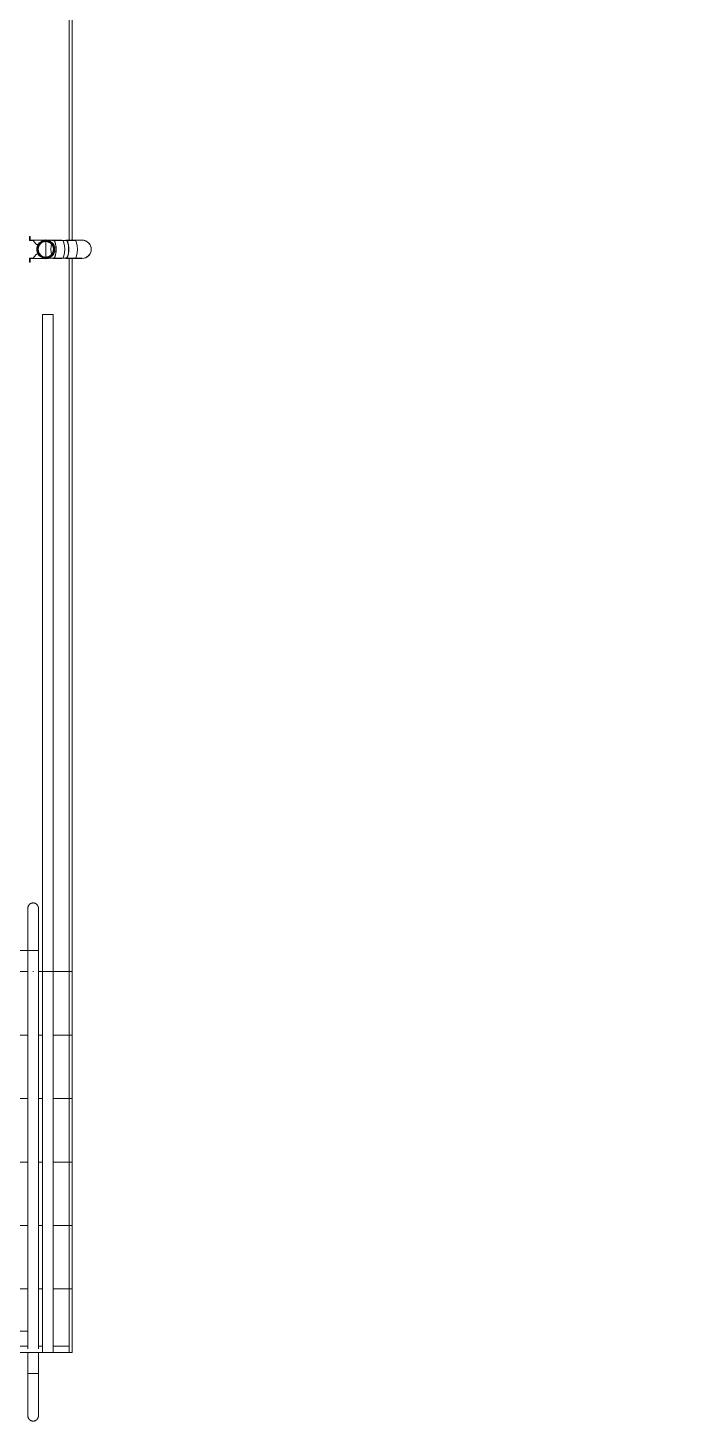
# Model space of a CAD drawing. Header units: millimetres. Extents: x -695119 to 412940, y -249585 to 622758.
# Drawn here: x 146291 to 149343, y 51182 to 57769 of the extents above; entities that cross this region are included whole.
import ezdxf

# ---------------------------------------------------------------- set-up
doc = ezdxf.new("R2010")
doc.units = ezdxf.units.MM
doc.linetypes.add('DASH', pattern=[0.75, 0.5, -0.25])
doc.layers.add('_19D-Телекоммуникационные шкафы', color=7, linetype='Continuous')
for name, color, linetype, lineweight in [('Лестницы', 8, 'Continuous', 9), ('Обобщенные модели', 8, 'Continuous', 18), ('Ограждение', 8, 'Continuous', 9), ('Перекрытие', 252, 'Continuous', 18), ('Стены наружные', 252, 'Continuous', 18)]:
    doc.layers.add(name, color=color, linetype=linetype, lineweight=lineweight)

# ---------------------------------------------------------------- blocks, each defined once
blk = doc.blocks.new('1 этаж')
at = {"layer": 'Лестницы', "color": 251, "true_color": 0x636466}
for p, q in [((-28332.8, -24411.6), (-28332.8, -20843.7)), ((-28332.8, -27870.3), (-28332.8, -24498.8)), ((-28477.8, -27870.3), (-28457.8, -27870.3)), ((-28477.8, -27870.3), (-28457.8, -27870.3)), ((-28407.8, -27870.3), (-28332.8, -27870.3)), ((-28407.8, -27870.3), (-28332.8, -27870.3)), ((-28332.8, -28170.3), (-28332.8, -27870.3)), ((-31367.8, -28170.3), (-28527.8, -28170.3)), ((-31367.8, -28170.3), (-28527.8, -28170.3)), ((-28477.8, -28170.3), (-28457.8, -28170.3)), ((-28477.8, -28170.3), (-28457.8, -28170.3)), ((-28407.8, -28170.3), (-28332.8, -28170.3)), ((-28407.8, -28170.3), (-28332.8, -28170.3)), ((-28332.8, -28470.3), (-28332.8, -28170.3)), ((-31367.8, -28470.3), (-28527.8, -28470.3)), ((-31367.8, -28470.3), (-28527.8, -28470.3)), ((-28477.8, -28470.3), (-28457.8, -28470.3)), ((-28477.8, -28470.3), (-28457.8, -28470.3)), ((-28407.8, -28470.3), (-28332.8, -28470.3)), ((-28407.8, -28470.3), (-28332.8, -28470.3)), ((-28332.8, -28770.3), (-28332.8, -28470.3)), ((-31367.8, -28770.3), (-28527.8, -28770.3)), ((-31367.8, -28770.3), (-28527.8, -28770.3)), ((-28477.8, -28770.3), (-28457.8, -28770.3)), ((-28477.8, -28770.3), (-28457.8, -28770.3)), ((-28407.8, -28770.3), (-28332.8, -28770.3)), ((-28407.8, -28770.3), (-28332.8, -28770.3)), ((-28332.8, -29070.3), (-28332.8, -28770.3)), ((-31367.8, -29070.3), (-28527.8, -29070.3)), ((-31367.8, -29070.3), (-28527.8, -29070.3)), ((-28477.8, -29070.3), (-28457.8, -29070.3)), ((-28477.8, -29070.3), (-28457.8, -29070.3)), ((-28407.8, -29070.3), (-28332.8, -29070.3)), ((-28407.8, -29070.3), (-28332.8, -29070.3)), ((-28332.8, -29370.3), (-28332.8, -29070.3)), ((-31367.8, -29370.3), (-28527.8, -29370.3)), ((-31367.8, -29370.3), (-28527.8, -29370.3)), ((-28477.8, -29370.3), (-28457.8, -29370.3)), ((-28477.8, -29370.3), (-28457.8, -29370.3)), ((-28407.8, -29370.3), (-28332.8, -29370.3)), ((-28407.8, -29370.3), (-28332.8, -29370.3)), ((-28332.8, -29640.3), (-28332.8, -29370.3))]:
    blk.add_line(p, q, dxfattribs=at)
at = {"layer": 'Обобщенные модели', "color": 251, "true_color": 0x636466}
for p, q in [((-28517.3, -24394.2), (-28520.8, -24394.2)), ((-28520.8, -24394.2), (-28520.8, -24414.1)), ((-28520.8, -24414.1), (-28502.9, -24414.1)), ((-28517.3, -24412), (-28517.3, -24394.2)), ((-28442.8, -24412), (-28517.3, -24412)), ((-28502.9, -24414.1), (-28489.9, -24429.7)), ((-28482.2, -24433.2), (-28477.4, -24433.2)), ((-28456.8, -24416.7), (-28456.8, -24414.1)), ((-28456.8, -24414.1), (-28442.8, -24414.1)), ((-28442.8, -24418.8), (-28442.8, -24491.6)), ((-28442.8, -24418.8), (-28442.8, -24491.6)), ((-28407.4, -24412.7), (-28437.4, -24412.7)), ((-28299.9, -24414.1), (-28414, -24414.1)), ((-28366.5, -24411.6), (-28407.4, -24411.6)), ((-28306.6, -24411.6), (-28347.5, -24411.6)), ((-28271.1, -24412.7), (-28306.6, -24412.7)), ((-28272.5, -24412), (-28305.7, -24412)), ((-28502.8, -24496.3), (-28520.8, -24496.3)), ((-28520.8, -24496.3), (-28520.8, -24516.2)), ((-28517.3, -24516.2), (-28517.3, -24498.5)), ((-28517.3, -24498.5), (-28442.8, -24498.5)), ((-28489.9, -24480.8), (-28502.8, -24496.3)), ((-28477.4, -24477.2), (-28482.2, -24477.2)), ((-28456.8, -24496.3), (-28456.8, -24493.8)), ((-28442.8, -24496.3), (-28456.8, -24496.3)), ((-28454.5, -24496.1), (-28456.2, -24495.6)), ((-28436.8, -24497.7), (-28407.4, -24497.7)), ((-28414, -24496.3), (-28299.9, -24496.3)), ((-28407.4, -24498.8), (-28366.5, -24498.8)), ((-28347.5, -24498.8), (-28306.6, -24498.8)), ((-28306.6, -24497.7), (-28271.1, -24497.7)), ((-28305.9, -24498.5), (-28271.8, -24498.5)), ((-28520.8, -24516.2), (-28517.3, -24516.2))]:
    blk.add_line(p, q, dxfattribs=at)
at = {"layer": 'Обобщенные модели', "color": 251, "true_color": 0x636466, "flags": 128}
for points in [[(-28479.5, -24476.7), (-28480.3, -24475.3), (-28481.1, -24473.7), (-28481.8, -24472.2), (-28482.4, -24470.6), (-28483, -24469), (-28483.5, -24467.4), (-28484, -24465.8), (-28484.4, -24464.1), (-28484.7, -24462.5), (-28484.9, -24460.8), (-28485.1, -24459.1), (-28485.2, -24457.4), (-28485.3, -24455.7), (-28485.3, -24454), (-28485.2, -24452.3), (-28485, -24450.6), (-28484.8, -24448.9), (-28484.5, -24447.2), (-28484.2, -24445.6), (-28483.8, -24443.9), (-28483.3, -24442.3), (-28482.7, -24440.7), (-28482.1, -24439.1), (-28481.4, -24437.5), (-28480.7, -24436), (-28479.9, -24434.5), (-28479.2, -24433.2)], [(-28456.8, -24415.1), (-28455.4, -24414.7), (-28453.8, -24414.2)]]:
    blk.add_lwpolyline(points, dxfattribs=at)
at = {"layer": 'Обобщенные модели', "color": 251, "true_color": 0x636466}
for centre, radius, start, end in [((-28482.2, -24423.2), 10, 220, 270), ((-28482.2, -24423.2), 10, 232.5, 270), ((-28482.2, -24423.2), 10, 232.5, 270), ((-28482.2, -24423.2), 10, 232.5, 270), ((-28442.8, -24455.2), 42.5, 150, 210), ((-28442.8, -24455.2), 36.5, 0, 180), ((-28442.8, -24455.2), 36.4, 90, 270), ((-28442.8, -24455.2), 41, 109.96606, 147.54851), ((-28442.8, -24455.2), 42.5, 105, 109.39044), ((-28442.9, -24455.3), 43.3, 270.18652, 89.81348), ((-28442.8, -24455.2), 41.1, 270, 90), ((-28442.8, -24455.2), 36.4, 300, 90), ((-28271.1, -24455.2), 43.4, 90, 99.12891), ((-28271.1, -24455.2), 43.4, 270, 90), ((-28271.1, -24455.2), 42.5, 66.24446, 77.17792), ((-28271.1, -24455.2), 42.5, 41.91983, 60), ((-28271.1, -24455.2), 42.5, 30, 38.12869), ((-28482.2, -24487.2), 10, 90, 140), ((-28482.2, -24487.2), 10, 90, 127.5), ((-28482.2, -24487.2), 10, 90, 127.5), ((-28482.2, -24487.2), 10, 90, 127.5), ((-28442.8, -24455.2), 36.5, 180, 0), ((-28442.8, -24455.2), 41, 212.45149, 250.03394), ((-28442.8, -24455.2), 42.5, 250.60956, 255), ((-28442.8, -24455.2), 36.4, 270, 298.87531), ((-28271.1, -24455.2), 43.4, 260.87109, 270), ((-28271.1, -24455.2), 42.5, 282.82208, 293.75554), ((-28271.1, -24455.2), 42.5, 300, 305.31794), ((-28271.1, -24455.2), 42.5, 312.20164, 330), ((-28271.1, -24455.2), 42.5, 13.32483, 15), ((-28271.1, -24455.2), 42.5, 345, 346.67517), ((-28271.1, -24455.2), 42.5, 352.01174, 0)]:
    blk.add_arc(centre, radius, start, end, dxfattribs=at)
at = {"layer": 'Обобщенные модели', "color": 251, "lineweight": 40, "true_color": 0x636466}
for radius, start, end in [(41.1, 121.12105, 238.87895), (38.8, 90, 270), (41.1, 90, 118.1477), (41.1, 30.09158, 90), (38.8, 270, 90), (41.1, 0.06704, 30), (41.1, 241.8523, 270), (41.1, 270, 300), (41.1, 300.09158, 330), (41.1, 330.06704, 0)]:
    blk.add_arc((-28442.8, -24455.2), radius, start, end, dxfattribs=at)
at = {"layer": 'Обобщенные модели', "color": 251, "true_color": 0x636466}
for centre, major_axis, start_param, end_param in [((-28407.4, -24455.2), (0, 36.4), 0.845029, 2.296563), ((-28407.4, -24455.2), (0, 43.6), 4.712389, 6.477028), ((-28407.4, -24455.2), (0, 42.5), 3.141593, 6.283185), ((-28366.5, -24455.2), (0, 43.6), 4.712389, 6.283185), ((-28347.5, -24455.2), (0, 43.6), 4.712389, 6.544985), ((-28347.5, -24455.2), (0, 41.1), 4.712389, 6.283185), ((-28306.6, -24455.2), (0, 43.6), 4.712389, 6.283185), ((-28407.4, -24455.2), (0, 43.6), 2.94775, 4.712389), ((-28366.5, -24455.2), (0, 43.6), 3.141593, 4.712389), ((-28347.5, -24455.2), (0, 43.6), 2.879793, 4.712389), ((-28347.5, -24455.2), (0, 41.1), 3.141593, 4.712389), ((-28306.6, -24455.2), (0, 43.6), 3.141593, 4.712389)]:
    blk.add_ellipse(centre, major_axis=major_axis, ratio=0.309017, start_param=start_param, end_param=end_param, dxfattribs=at)
at = {"layer": 'Ограждение', "color": 251, "true_color": 0x636466}
for p, q in [((-28457.8, -24763.4), (-28457.8, -27870.3)), ((-28407.8, -24763.4), (-28457.8, -24763.4)), ((-28407.8, -27870.3), (-28407.8, -24763.4)), ((-28527.8, -27770.3), (-28527.8, -27864.4)), ((-28527.8, -27770.3), (-28477.8, -27770.3)), ((-28527.8, -27870.3), (-28527.8, -27770.3)), ((-28500.5, -27770.3), (-28505.1, -27770.3)), ((-28505.1, -27770.3), (-28502.8, -27770.3)), ((-28502.8, -27770.3), (-28500.5, -27770.3)), ((-28477.8, -27864.4), (-28477.8, -27770.3)), ((-28477.8, -27870.3), (-28477.8, -27770.3)), ((-28527.8, -27864.4), (-28527.8, -29653.8)), ((-28527.8, -29653.3), (-28527.8, -27870.3)), ((-28477.8, -29653.8), (-28477.8, -27864.4)), ((-28477.8, -29653.3), (-28477.8, -27870.3)), ((-28457.8, -27870.3), (-28407.8, -27870.3)), ((-28457.8, -29670.3), (-28457.8, -27870.3)), ((-28435.1, -27870.3), (-28430.5, -27870.3)), ((-28407.8, -29670.3), (-28407.8, -27870.3)), ((-28527.8, -29670.3), (-28527.8, -29770.3)), ((-28527.8, -29770.3), (-28527.8, -29670.3)), ((-28477.8, -29770.3), (-28477.8, -29670.3)), ((-28477.8, -29770.3), (-28477.8, -29670.3)), ((-28407.8, -29670.3), (-28457.8, -29670.3)), ((-28527.8, -29770.3), (-28477.8, -29770.3)), ((-28505.1, -29770.3), (-28500.5, -29770.3)), ((-28502.8, -29770.3), (-28505.1, -29770.3)), ((-28500.5, -29770.3), (-28502.8, -29770.3))]:
    blk.add_line(p, q, dxfattribs=at)
at = {"layer": 'Ограждение', "color": 251, "true_color": 0x636466, "flags": 128}
for points in [[(-28527.8, -27570.3), (-28527.8, -27569.3), (-28527.7, -27568.3), (-28527.6, -27567.3), (-28527.5, -27566.3), (-28527.3, -27565.3), (-28527.1, -27564.4), (-28526.8, -27563.4), (-28526.5, -27562.4), (-28526.2, -27561.5), (-28525.8, -27560.6), (-28525.4, -27559.7), (-28525, -27558.8), (-28524.5, -27557.9), (-28524, -27557), (-28523.4, -27556.2), (-28522.9, -27555.4), (-28522.2, -27554.6), (-28521.6, -27553.8), (-28520.9, -27553.1), (-28520.2, -27552.4), (-28519.5, -27551.7), (-28518.7, -27551), (-28517.9, -27550.4), (-28517.1, -27549.8), (-28516.3, -27549.3), (-28515.5, -27548.8), (-28514.6, -27548.3), (-28513.7, -27547.8), (-28512.8, -27547.4), (-28511.9, -27547), (-28510.9, -27546.7), (-28510, -27546.4), (-28509, -27546.1), (-28508, -27545.9), (-28507.1, -27545.7), (-28506.1, -27545.5), (-28505.1, -27545.4), (-28504.1, -27545.3), (-28503.1, -27545.3), (-28502.8, -27545.3)], [(-28527.8, -27770.3), (-28527.8, -27762.3), (-28527.8, -27754.3), (-28527.8, -27746.4), (-28527.8, -27738.4), (-28527.8, -27730.6), (-28527.8, -27722.8), (-28527.8, -27715), (-28527.8, -27707.4), (-28527.8, -27699.9), (-28527.8, -27692.4), (-28527.8, -27685.1), (-28527.8, -27678), (-28527.8, -27670.9), (-28527.8, -27664.1), (-28527.8, -27657.4), (-28527.8, -27650.9), (-28527.8, -27644.6), (-28527.8, -27638.4), (-28527.8, -27632.5), (-28527.8, -27626.8), (-28527.8, -27621.4), (-28527.8, -27616.2), (-28527.8, -27611.2), (-28527.8, -27606.5), (-28527.8, -27602), (-28527.8, -27597.8), (-28527.8, -27593.9), (-28527.8, -27590.3), (-28527.8, -27587), (-28527.8, -27583.9), (-28527.8, -27581.2), (-28527.8, -27578.7), (-28527.8, -27576.6), (-28527.8, -27574.7), (-28527.8, -27573.2), (-28527.8, -27572), (-28527.8, -27571.1), (-28527.8, -27570.6), (-28527.8, -27570.3), (-28527.8, -27570.3)], [(-28527.8, -27570.3), (-28527.8, -27570.5), (-28527.8, -27571), (-28527.8, -27571.8), (-28527.8, -27572.9), (-28527.8, -27574.3), (-28527.8, -27576), (-28527.8, -27578.1), (-28527.8, -27580.5), (-28527.8, -27583.1), (-28527.8, -27586.1), (-28527.8, -27589.4), (-28527.8, -27592.9), (-28527.8, -27596.7), (-28527.8, -27600.9), (-28527.8, -27605.2), (-28527.8, -27609.9), (-28527.8, -27614.8), (-28527.8, -27620), (-28527.8, -27625.3), (-28527.8, -27631), (-28527.8, -27636.8), (-28527.8, -27642.9), (-28527.8, -27649.1), (-28527.8, -27655.6), (-28527.8, -27662.3), (-28527.8, -27669.1), (-28527.8, -27676), (-28527.8, -27683.2), (-28527.8, -27690.4), (-28527.8, -27697.8), (-28527.8, -27705.4), (-28527.8, -27713), (-28527.8, -27720.7), (-28527.8, -27728.5), (-28527.8, -27736.3), (-28527.8, -27744.2), (-28527.8, -27752.2), (-28527.8, -27760.2), (-28527.8, -27768.2), (-28527.8, -27770.3)], [(-28502.8, -27545.3), (-28501.8, -27545.3), (-28500.8, -27545.4), (-28499.8, -27545.5), (-28498.8, -27545.6), (-28497.8, -27545.8), (-28496.9, -27546), (-28495.9, -27546.3), (-28494.9, -27546.6), (-28494, -27546.9), (-28493.1, -27547.3), (-28492.2, -27547.7), (-28491.3, -27548.1), (-28490.4, -27548.6), (-28489.5, -27549.1), (-28488.7, -27549.7), (-28487.9, -27550.3), (-28487.1, -27550.9), (-28486.3, -27551.5), (-28485.6, -27552.2), (-28484.9, -27552.9), (-28484.2, -27553.6), (-28483.5, -27554.4), (-28482.9, -27555.2), (-28482.3, -27556), (-28481.8, -27556.8), (-28481.2, -27557.7), (-28480.8, -27558.5), (-28480.3, -27559.4), (-28479.9, -27560.3), (-28479.5, -27561.3), (-28479.2, -27562.2), (-28478.9, -27563.1), (-28478.6, -27564.1), (-28478.4, -27565.1), (-28478.2, -27566.1), (-28478, -27567.1), (-28477.9, -27568), (-28477.8, -27569), (-28477.8, -27570), (-28477.8, -27570.3)], [(-28477.8, -27770.3), (-28477.8, -27762.3), (-28477.8, -27754.3), (-28477.8, -27746.4), (-28477.8, -27738.4), (-28477.8, -27730.6), (-28477.8, -27722.8), (-28477.8, -27715), (-28477.8, -27707.4), (-28477.8, -27699.9), (-28477.8, -27692.4), (-28477.8, -27685.1), (-28477.8, -27678), (-28477.8, -27670.9), (-28477.8, -27664.1), (-28477.8, -27657.4), (-28477.8, -27650.9), (-28477.8, -27644.6), (-28477.8, -27638.4), (-28477.8, -27632.5), (-28477.8, -27626.8), (-28477.8, -27621.4), (-28477.8, -27616.2), (-28477.8, -27611.2), (-28477.8, -27606.5), (-28477.8, -27602), (-28477.8, -27597.8), (-28477.8, -27593.9), (-28477.8, -27590.3), (-28477.8, -27587), (-28477.8, -27583.9), (-28477.8, -27581.2), (-28477.8, -27578.7), (-28477.8, -27576.6), (-28477.8, -27574.7), (-28477.8, -27573.2), (-28477.8, -27572), (-28477.8, -27571.1), (-28477.8, -27570.6), (-28477.8, -27570.3), (-28477.8, -27570.3)], [(-28477.8, -27570.3), (-28477.8, -27570.5), (-28477.8, -27571), (-28477.8, -27571.8), (-28477.8, -27572.9), (-28477.8, -27574.3), (-28477.8, -27576), (-28477.8, -27578.1), (-28477.8, -27580.5), (-28477.8, -27583.1), (-28477.8, -27586.1), (-28477.8, -27589.4), (-28477.8, -27592.9), (-28477.8, -27596.7), (-28477.8, -27600.9), (-28477.8, -27605.2), (-28477.8, -27609.9), (-28477.8, -27614.8), (-28477.8, -27620), (-28477.8, -27625.3), (-28477.8, -27631), (-28477.8, -27636.8), (-28477.8, -27642.9), (-28477.8, -27649.1), (-28477.8, -27655.6), (-28477.8, -27662.3), (-28477.8, -27669.1), (-28477.8, -27676), (-28477.8, -27683.2), (-28477.8, -27690.4), (-28477.8, -27697.8), (-28477.8, -27705.4), (-28477.8, -27713), (-28477.8, -27720.7), (-28477.8, -27728.5), (-28477.8, -27736.3), (-28477.8, -27744.2), (-28477.8, -27752.2), (-28477.8, -27760.2), (-28477.8, -27768.2), (-28477.8, -27770.3)], [(-28527.8, -29770.3), (-28527.8, -29778.3), (-28527.8, -29786.3), (-28527.8, -29794.3), (-28527.8, -29802.2), (-28527.8, -29810), (-28527.8, -29817.9), (-28527.8, -29825.6), (-28527.8, -29833.2), (-28527.8, -29840.8), (-28527.8, -29848.2), (-28527.8, -29855.5), (-28527.8, -29862.7), (-28527.8, -29869.7), (-28527.8, -29876.5), (-28527.8, -29883.2), (-28527.8, -29889.8), (-28527.8, -29896.1), (-28527.8, -29902.2), (-28527.8, -29908.1), (-28527.8, -29913.8), (-28527.8, -29919.2), (-28527.8, -29924.5), (-28527.8, -29929.4), (-28527.8, -29934.2), (-28527.8, -29938.6), (-28527.8, -29942.8), (-28527.8, -29946.7), (-28527.8, -29950.3), (-28527.8, -29953.7), (-28527.8, -29956.7), (-28527.8, -29959.5), (-28527.8, -29961.9), (-28527.8, -29964.1), (-28527.8, -29965.9), (-28527.8, -29967.4), (-28527.8, -29968.6), (-28527.8, -29969.5), (-28527.8, -29970.1), (-28527.8, -29970.3), (-28527.8, -29970.3)], [(-28527.8, -29970.3), (-28527.8, -29970.2), (-28527.8, -29969.7), (-28527.8, -29968.9), (-28527.8, -29967.8), (-28527.8, -29966.3), (-28527.8, -29964.6), (-28527.8, -29962.5), (-28527.8, -29960.2), (-28527.8, -29957.5), (-28527.8, -29954.5), (-28527.8, -29951.3), (-28527.8, -29947.7), (-28527.8, -29943.9), (-28527.8, -29939.8), (-28527.8, -29935.4), (-28527.8, -29930.7), (-28527.8, -29925.8), (-28527.8, -29920.7), (-28527.8, -29915.3), (-28527.8, -29909.7), (-28527.8, -29903.8), (-28527.8, -29897.7), (-28527.8, -29891.5), (-28527.8, -29885), (-28527.8, -29878.4), (-28527.8, -29871.6), (-28527.8, -29864.6), (-28527.8, -29857.4), (-28527.8, -29850.2), (-28527.8, -29842.8), (-28527.8, -29835.3), (-28527.8, -29827.7), (-28527.8, -29819.9), (-28527.8, -29812.2), (-28527.8, -29804.3), (-28527.8, -29796.4), (-28527.8, -29788.4), (-28527.8, -29780.5), (-28527.8, -29772.5), (-28527.8, -29770.3)], [(-28477.8, -29770.3), (-28477.8, -29778.3), (-28477.8, -29786.3), (-28477.8, -29794.3), (-28477.8, -29802.2), (-28477.8, -29810), (-28477.8, -29817.9), (-28477.8, -29825.6), (-28477.8, -29833.2), (-28477.8, -29840.8), (-28477.8, -29848.2), (-28477.8, -29855.5), (-28477.8, -29862.7), (-28477.8, -29869.7), (-28477.8, -29876.5), (-28477.8, -29883.2), (-28477.8, -29889.8), (-28477.8, -29896.1), (-28477.8, -29902.2), (-28477.8, -29908.1), (-28477.8, -29913.8), (-28477.8, -29919.2), (-28477.8, -29924.5), (-28477.8, -29929.4), (-28477.8, -29934.2), (-28477.8, -29938.6), (-28477.8, -29942.8), (-28477.8, -29946.7), (-28477.8, -29950.3), (-28477.8, -29953.7), (-28477.8, -29956.7), (-28477.8, -29959.5), (-28477.8, -29961.9), (-28477.8, -29964.1), (-28477.8, -29965.9), (-28477.8, -29967.4), (-28477.8, -29968.6), (-28477.8, -29969.5), (-28477.8, -29970.1), (-28477.8, -29970.3), (-28477.8, -29970.3)], [(-28477.8, -29970.3), (-28477.8, -29970.2), (-28477.8, -29969.7), (-28477.8, -29968.9), (-28477.8, -29967.8), (-28477.8, -29966.3), (-28477.8, -29964.6), (-28477.8, -29962.5), (-28477.8, -29960.2), (-28477.8, -29957.5), (-28477.8, -29954.5), (-28477.8, -29951.3), (-28477.8, -29947.7), (-28477.8, -29943.9), (-28477.8, -29939.8), (-28477.8, -29935.4), (-28477.8, -29930.7), (-28477.8, -29925.8), (-28477.8, -29920.7), (-28477.8, -29915.3), (-28477.8, -29909.7), (-28477.8, -29903.8), (-28477.8, -29897.7), (-28477.8, -29891.5), (-28477.8, -29885), (-28477.8, -29878.4), (-28477.8, -29871.6), (-28477.8, -29864.6), (-28477.8, -29857.4), (-28477.8, -29850.2), (-28477.8, -29842.8), (-28477.8, -29835.3), (-28477.8, -29827.7), (-28477.8, -29819.9), (-28477.8, -29812.2), (-28477.8, -29804.3), (-28477.8, -29796.4), (-28477.8, -29788.4), (-28477.8, -29780.5), (-28477.8, -29772.5), (-28477.8, -29770.3)], [(-28502.8, -29995.3), (-28503.8, -29995.3), (-28504.8, -29995.2), (-28505.8, -29995.1), (-28506.8, -29995), (-28507.8, -29994.8), (-28508.7, -29994.6), (-28509.7, -29994.3), (-28510.7, -29994), (-28511.6, -29993.7), (-28512.5, -29993.3), (-28513.5, -29992.9), (-28514.3, -29992.5), (-28515.2, -29992), (-28516.1, -29991.5), (-28516.9, -29990.9), (-28517.7, -29990.4), (-28518.5, -29989.8), (-28519.3, -29989.1), (-28520, -29988.4), (-28520.7, -29987.7), (-28521.4, -29987), (-28522.1, -29986.2), (-28522.7, -29985.5), (-28523.3, -29984.7), (-28523.8, -29983.8), (-28524.4, -29983), (-28524.9, -29982.1), (-28525.3, -29981.2), (-28525.7, -29980.3), (-28526.1, -29979.4), (-28526.4, -29978.4), (-28526.8, -29977.5), (-28527, -29976.5), (-28527.2, -29975.5), (-28527.4, -29974.6), (-28527.6, -29973.6), (-28527.7, -29972.6), (-28527.8, -29971.6), (-28527.8, -29970.6), (-28527.8, -29970.3)], [(-28477.8, -29970.3), (-28477.8, -29971.3), (-28477.9, -29972.3), (-28478, -29973.3), (-28478.1, -29974.3), (-28478.3, -29975.3), (-28478.5, -29976.3), (-28478.8, -29977.2), (-28479.1, -29978.2), (-28479.4, -29979.1), (-28479.8, -29980), (-28480.2, -29981), (-28480.6, -29981.9), (-28481.1, -29982.7), (-28481.6, -29983.6), (-28482.2, -29984.4), (-28482.7, -29985.2), (-28483.4, -29986), (-28484, -29986.8), (-28484.7, -29987.5), (-28485.4, -29988.2), (-28486.1, -29988.9), (-28486.9, -29989.6), (-28487.7, -29990.2), (-28488.5, -29990.8), (-28489.3, -29991.3), (-28490.1, -29991.9), (-28491, -29992.4), (-28491.9, -29992.8), (-28492.8, -29993.2), (-28493.7, -29993.6), (-28494.7, -29994), (-28495.6, -29994.3), (-28496.6, -29994.5), (-28497.6, -29994.8), (-28498.6, -29994.9), (-28499.5, -29995.1), (-28500.5, -29995.2), (-28501.5, -29995.3), (-28502.5, -29995.3), (-28502.8, -29995.3)]]:
    blk.add_lwpolyline(points, dxfattribs=at)
at = {"layer": 'Ограждение', "color": 251, "true_color": 0x636466}
blk.add_open_spline([(-28500.7, -27870.3), (-28501.4, -27870.3), (-28502.8, -27870.3), (-28504.2, -27870.3), (-28504.9, -27870.3)], degree=3, dxfattribs=at)
at = {"layer": 'Перекрытие', "color": 251, "ltscale": 100, "true_color": 0x636466}
for p, q in [((-28527.8, -27770.3), (-31367.8, -27770.3)), ((-31367.8, -27870.3), (-28527.8, -27870.3)), ((-28527.8, -29570.3), (-31367.8, -29570.3))]:
    blk.add_line(p, q, dxfattribs=at)
at = {"layer": 'Стены наружные', "color": 251, "true_color": 0x636466}
for p, q in [((-28332.8, -24411.6), (-28332.8, -20843.7)), ((-28317.8, -20843.7), (-28317.8, -24411.6)), ((-28332.8, -29670.3), (-28332.8, -24498.8)), ((-28317.8, -24498.8), (-28317.8, -29670.3)), ((-28332.8, -27870.3), (-28317.8, -27870.3)), ((-28317.8, -28170.3), (-28332.8, -28170.3)), ((-28317.8, -28470.3), (-28332.8, -28470.3)), ((-28317.8, -28770.3), (-28332.8, -28770.3)), ((-28317.8, -29070.3), (-28332.8, -29070.3)), ((-28317.8, -29370.3), (-28332.8, -29370.3)), ((-31367.8, -29640.3), (-28527.8, -29640.3)), ((-28477.8, -29640.3), (-28457.8, -29640.3)), ((-28407.8, -29640.3), (-28332.8, -29640.3)), ((-28457.8, -29670.3), (-31437.8, -29670.3)), ((-28317.8, -29670.3), (-28407.8, -29670.3))]:
    blk.add_line(p, q, dxfattribs=at)

msp = doc.modelspace()

# ---------------------------------------------------------------- linework, layer by layer
at = {"layer": '_19D-Телекоммуникационные шкафы', "color": 7, "linetype": 'DASH', "ltscale": 20}
msp.add_circle((140998.921, 65593.037), 8344.415, dxfattribs=at)

# ---------------------------------------------------------------- block references
msp.add_blockref('1 этаж', (174819.19, 81176.937))

doc.saveas('drawing.dxf')
